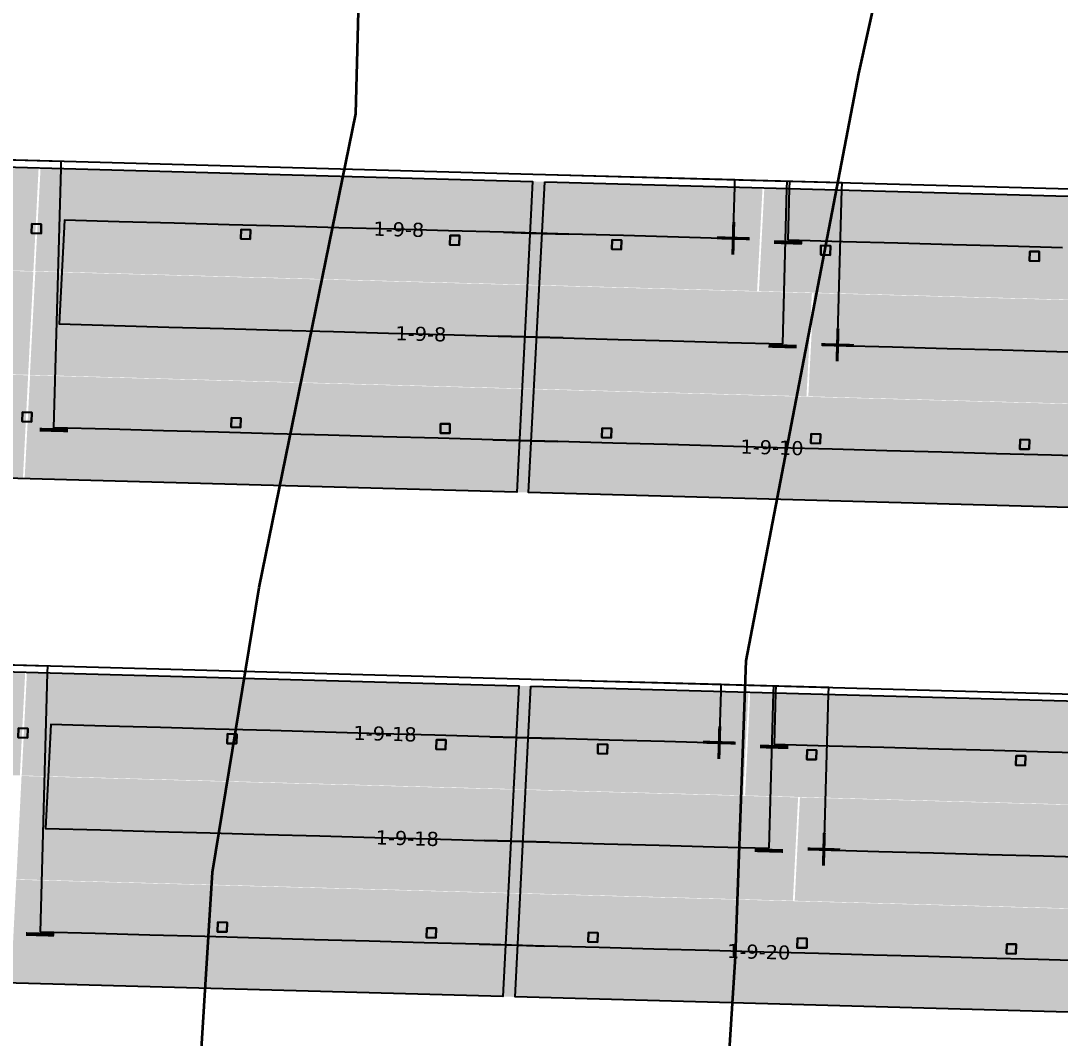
# Model space of a CAD drawing. Header units: metres. Extents: x 1477905 to 1478744, y 4202276 to 4202610.
# Drawn here: x 1478282.48 to 1478304.6, y 4202379.04 to 4202400.69 of the extents above; entities that cross this region are included whole.
import ezdxf

# ---------------------------------------------------------------- set-up
doc = ezdxf.new("R2010")
doc.units = ezdxf.units.M
doc.layers.add('Nouveau Terrain - CN - Courbes', color=22, linetype='Continuous', lineweight=0)
for name, color, linetype in [('PVcase DC Extensions', 170, 'Continuous'), ('PVcase Device Coloring', 7, 'Continuous'), ('PVcase Polarity Symbols', 7, 'Continuous'), ('PVcase Poles', 7, 'Continuous'), ('PVcase PV Modules (full frames)', 142, 'Continuous'), ('PVcase PV Modules (optimised)', 142, 'Continuous'), ('PVcase String Cables', 150, 'Continuous'), ('PVcase Stringing Numbers', 7, 'Continuous'), ('PVcase Strings', 92, 'Continuous')]:
    doc.layers.add(name, color=color, linetype=linetype)
doc.styles.get("Standard").update_dxf_attribs({"font": 'verdana.ttf'})
doc.styles.add('UBS-Style de texte', font='verdana.ttf')

# ---------------------------------------------------------------- blocks, each defined once
blk = doc.blocks.new('3P18@15DEG F FX ID1 PVBlock')
at = {"layer": 'PVcase PV Modules (optimised)', "color": 0}
blk.add_polyline3d([(0, 0, 1.773945735132677), (21.06698842950539, -0.5810537936249766, 1.773945735132684), (20.88445742833417, -7.198992669318528, 7.019385073192552e-15), (-0.1825310011712116, -6.617938875693552, 0)], close=True, dxfattribs=at)

msp = doc.modelspace()

# ---------------------------------------------------------------- hatches: boundary and pattern name
at = {"layer": 'PVcase Device Coloring', "true_color": 0x1eec00, "transparency": 33554582}
for points in [[(1478266.29784465, 4202398.020002441), (1478266.186716867, 4202395.821851669), (1478282.746284756, 4202395.365118149), (1478282.85741254, 4202397.563268921)], [(1478282.899015418, 4202397.562121463), (1478282.783180513, 4202395.364100519), (1478298.150688594, 4202394.940245494), (1478298.2665235, 4202397.138266439)], [(1478298.305337499, 4202397.137195901), (1478298.189502594, 4202394.939174957), (1478314.494367873, 4202394.489466453), (1478314.610202779, 4202396.687487397)], [(1478267.366017326, 4202395.77966216), (1478267.254889543, 4202393.581511388), (1478282.634669142, 4202393.157317899), (1478282.745796926, 4202395.355468672)], [(1478282.787399804, 4202395.354321213), (1478282.671564898, 4202393.156300269), (1478299.201750858, 4202392.70037714), (1478299.317585763, 4202394.898398085)], [(1478299.356399762, 4202394.897327547), (1478299.240564857, 4202392.699306603), (1478314.378024474, 4202392.281796602), (1478314.493859379, 4202394.479817546)], [(1478250.887454143, 4202394.023282722), (1478250.776326359, 4202391.825131949), (1478282.523053528, 4202390.949517651), (1478282.634181311, 4202393.147668423)], [(1478282.675784189, 4202393.146520965), (1478282.559949284, 4202390.94850002), (1478314.261681075, 4202390.074126751), (1478314.37751598, 4202392.272147696)], [(1478266.022272457, 4202387.28740888), (1478265.908593623, 4202385.089328469), (1478282.45790673, 4202384.632877791), (1478282.571585564, 4202386.830958202)], [(1478282.608608158, 4202386.829937072), (1478282.498017693, 4202384.631771481), (1478297.855623002, 4202384.208189588), (1478297.966213467, 4202386.40635518)], [(1478298.005058519, 4202386.405283784), (1478297.894468055, 4202384.207118193), (1478314.212378198, 4202383.757049897), (1478314.322968662, 4202385.955215489)], [(1478282.494430294, 4202384.622207494), (1478282.38383983, 4202382.424041902), (1478298.912886723, 4202381.96815019), (1478299.023477187, 4202384.166315782)], [(1478299.06232224, 4202384.165244387), (1478298.951731776, 4202381.967078796), (1478314.101302262, 4202381.549234763), (1478314.211892726, 4202383.747400355)], [(1478282.38025243, 4202382.414477915), (1478282.269661966, 4202380.216312323), (1478313.990226326, 4202379.341419629), (1478314.10081679, 4202381.539585221)]]:
    msp.add_hatch(color=3, dxfattribs=at).paths.add_polyline_path(points, flags=0)

# ---------------------------------------------------------------- linework, layer by layer
at = {"layer": 'Nouveau Terrain - CN - Courbes', "linetype": 'Continuous', "lineweight": 35}
for points in [[(1478291.32082604, 4202348.41066502, 75), (1478286.188324368, 4202364.83777075, 75), (1478285.6776195, 4202368.429575671, 75), (1478286.556690437, 4202382.576429049, 75), (1478287.553515996, 4202388.63080219, 75), (1478289.610129809, 4202398.711284188, 75), (1478289.697271906, 4202401.985212699, 75), (1478289.155185664, 4202406.411041, 75), (1478290.462954028, 4202413.710411758, 75), (1478292.206083963, 4202419.147088416, 75), (1478293.398080866, 4202421.731978936, 75), (1478294.921726059, 4202423.793586428, 75), (1478325.882597804, 4202449.464924598, 75), (1478341.124715617, 4202450.168690012, 75)], [(1478300.874752933, 4202351.546461926, 74), (1478297.327943064, 4202363.268087027, 74), (1478296.733521258, 4202365.800075303, 74), (1478297.689312728, 4202380.781208682, 74), (1478297.917849301, 4202387.075388396, 74), (1478300.316250229, 4202399.572783018, 74), (1478301.68710696, 4202405.762959943, 74), (1478301.893615117, 4202410.707805857, 74), (1478304.064507503, 4202413.410943049, 74), (1478323.422957966, 4202432.671339558, 74), (1478326.455680617, 4202435.088601463, 74), (1478329.310944752, 4202436.735026595, 74), (1478331.98875037, 4202437.610614957, 74), (1478339.750308206, 4202438.176102755, 74)]]:
    msp.add_polyline3d(points, dxfattribs=at)
at = {"layer": 'PVcase DC Extensions'}
for points in [[(1478292.751380065, 4202396.18977306, 77.04615306652659), (1478293.316083199, 4202396.174197844, 76.99760636161783), (1478293.577797395, 4202396.16697944, 76.9729073483365), (1478294.142093227, 4202396.151415458, 76.91983215088264)], [(1478294.025749828, 4202393.943745607, 76.33025429839888), (1478293.461453996, 4202393.959309589, 76.3833294959999), (1478293.204467585, 4202393.966397595, 76.40760295817003), (1478292.639764451, 4202393.981972811, 76.45614966307879)], [(1478292.528148836, 4202391.774172562, 75.86614625988359), (1478293.092851971, 4202391.758597345, 75.81759955472226), (1478293.345110596, 4202391.751639738, 75.79375164364141), (1478293.909406428, 4202391.736075756, 75.74067644620972)], [(1478292.460468367, 4202385.457602584, 76.95947162240046), (1478293.024955303, 4202385.442033329, 76.90847067558549), (1478293.27640466, 4202385.435098043, 76.88605261774835), (1478293.841151962, 4202385.419521609, 76.83802284183696)], [(1478293.730076026, 4202383.211706475, 76.24797329211266), (1478293.165328724, 4202383.227282911, 76.29600306852913), (1478292.91077744, 4202383.234303752, 76.31869315670663), (1478292.346290503, 4202383.249873005, 76.36969410326478)], [(1478292.232112639, 4202381.042143426, 75.77991658389935), (1478292.796599576, 4202381.026574171, 75.7289156368342), (1478293.054252787, 4202381.019467775, 75.70595351831955), (1478293.619000089, 4202381.003891341, 75.65792374240816)]]:
    msp.add_polyline3d(points, dxfattribs=at)
at = {"layer": 'PVcase Poles'}
for points in [[(1478282.70915937, 4202396.170827042, 74.4793455681497), (1478282.714673522, 4202396.370751014, 74.4793455681497), (1478282.714673522, 4202396.370751014, 77.88300003658605), (1478282.70915937, 4202396.170827042, 77.8292126821527), (1478282.70915937, 4202396.170827042, 74.4793455681497), (1478282.909083341, 4202396.16531289, 74.4793455681497), (1478282.909083341, 4202396.16531289, 77.8120255099257), (1478282.70915937, 4202396.170827042, 77.8292126821527), (1478282.909083341, 4202396.16531289, 77.8120255099257), (1478282.914597493, 4202396.365236862, 77.86581286435907), (1478282.914597493, 4202396.365236862, 74.4793455681497), (1478282.909083341, 4202396.16531289, 74.4793455681497), (1478282.914597493, 4202396.365236862, 74.4793455681497), (1478282.714673522, 4202396.370751014, 74.4793455681497), (1478282.914597493, 4202396.365236862, 74.4793455681497), (1478282.914597493, 4202396.365236862, 77.86581286435907), (1478282.714673522, 4202396.370751014, 77.88300003658605)], [(1478287.160055856, 4202396.048065771, 74.13877449156945), (1478287.165570009, 4202396.247989743, 74.13877449156945), (1478287.165570009, 4202396.247989743, 77.50036295687923), (1478287.160055856, 4202396.048065771, 77.44657560244588), (1478287.160055856, 4202396.048065771, 74.13877449156945), (1478287.359979827, 4202396.042551619, 74.13877449156945), (1478287.359979827, 4202396.042551619, 77.42938843021888), (1478287.160055856, 4202396.048065771, 77.44657560244588), (1478287.359979827, 4202396.042551619, 77.42938843021888), (1478287.36549398, 4202396.242475591, 77.48317578465223), (1478287.36549398, 4202396.242475591, 74.13877449156945), (1478287.359979827, 4202396.042551619, 74.13877449156945), (1478287.36549398, 4202396.242475591, 74.13877449156945), (1478287.165570009, 4202396.247989743, 74.13877449156945), (1478287.36549398, 4202396.242475591, 74.13877449156945), (1478287.36549398, 4202396.242475591, 77.48317578465223), (1478287.165570009, 4202396.247989743, 77.50036295687923)], [(1478291.610952343, 4202395.925304499, 73.74952777490213), (1478291.616466496, 4202396.125228471, 73.74952777490213), (1478291.616466496, 4202396.125228471, 77.11772587690155), (1478291.610952343, 4202395.925304499, 77.06393852246819), (1478291.610952343, 4202395.925304499, 73.74952777490213), (1478291.810876314, 4202395.919790347, 73.74952777490213), (1478291.810876314, 4202395.919790347, 77.04675135024121), (1478291.610952343, 4202395.925304499, 77.06393852246819), (1478291.810876314, 4202395.919790347, 77.04675135024121), (1478291.816390466, 4202396.119714319, 77.10053870467456), (1478291.816390466, 4202396.119714319, 73.74952777490213), (1478291.810876314, 4202395.919790347, 73.74952777490213), (1478291.816390466, 4202396.119714319, 73.74952777490213), (1478291.616466496, 4202396.125228471, 73.74952777490213), (1478291.816390466, 4202396.119714319, 73.74952777490213), (1478291.816390466, 4202396.119714319, 77.10053870467456), (1478291.616466496, 4202396.125228471, 77.11772587690155)], [(1478295.057139441, 4202395.830254365, 73.4221332527882), (1478295.062653594, 4202396.030178336, 73.4221332527882), (1478295.062653594, 4202396.030178336, 76.807214255009), (1478295.057139441, 4202395.830254365, 76.7533880774488), (1478295.057139441, 4202395.830254365, 73.4221332527882), (1478295.257063412, 4202395.824740212, 73.4221332527882), (1478295.257063412, 4202395.824740212, 76.73458410329329), (1478295.057139441, 4202395.830254365, 76.7533880774488), (1478295.257063412, 4202395.824740212, 76.73458410329329), (1478295.262577564, 4202396.024664184, 76.7884102808535), (1478295.262577564, 4202396.024664184, 73.4221332527882), (1478295.257063412, 4202395.824740212, 73.4221332527882), (1478295.262577564, 4202396.024664184, 73.4221332527882), (1478295.062653594, 4202396.030178336, 73.4221332527882), (1478295.262577564, 4202396.024664184, 73.4221332527882), (1478295.262577564, 4202396.024664184, 76.7884102808535), (1478295.062653594, 4202396.030178336, 76.807214255009)], [(1478299.504825637, 4202395.707581637, 72.99857098619276), (1478299.510339789, 4202395.907505609, 72.99857098619276), (1478299.510339789, 4202395.907505609, 76.388884347825), (1478299.504825637, 4202395.707581637, 76.33505817026479), (1478299.504825637, 4202395.707581637, 72.99857098619276), (1478299.704749607, 4202395.702067485, 72.99857098619276), (1478299.704749607, 4202395.702067485, 76.31625419610928), (1478299.504825637, 4202395.707581637, 76.33505817026479), (1478299.704749607, 4202395.702067485, 76.31625419610928), (1478299.71026376, 4202395.901991457, 76.37008037366948), (1478299.71026376, 4202395.901991457, 72.99857098619276), (1478299.704749607, 4202395.702067485, 72.99857098619276), (1478299.71026376, 4202395.901991457, 72.99857098619276), (1478299.510339789, 4202395.907505609, 72.99857098619276), (1478299.71026376, 4202395.901991457, 72.99857098619276), (1478299.71026376, 4202395.901991457, 76.37008037366948), (1478299.510339789, 4202395.907505609, 76.388884347825)], [(1478303.952511832, 4202395.584908909, 72.572319857189), (1478303.958025984, 4202395.784832881, 72.572319857189), (1478303.958025984, 4202395.784832881, 75.97055444038803), (1478303.952511832, 4202395.584908909, 75.91672826282782), (1478303.952511832, 4202395.584908909, 72.572319857189), (1478304.152435802, 4202395.579394757, 72.572319857189), (1478304.152435802, 4202395.579394757, 75.89792428867231), (1478303.952511832, 4202395.584908909, 75.91672826282782), (1478304.152435802, 4202395.579394757, 75.89792428867231), (1478304.157949955, 4202395.779318728, 75.95175046623251), (1478304.157949955, 4202395.779318728, 72.572319857189), (1478304.152435802, 4202395.579394757, 72.572319857189), (1478304.157949955, 4202395.779318728, 72.572319857189), (1478303.958025984, 4202395.784832881, 72.572319857189), (1478304.157949955, 4202395.779318728, 72.572319857189), (1478304.157949955, 4202395.779318728, 75.95175046623251), (1478303.958025984, 4202395.784832881, 75.97055444038803)], [(1478282.506588115, 4202392.163888866, 74.4797295070214), (1478282.512102268, 4202392.363812838, 74.4797295070214), (1478282.512102268, 4202392.363812838, 76.81220245813404), (1478282.506588115, 4202392.163888866, 76.75841510370068), (1478282.506588115, 4202392.163888866, 74.4797295070214), (1478282.706512086, 4202392.158374714, 74.4797295070214), (1478282.706512086, 4202392.158374714, 76.74122793147369), (1478282.506588115, 4202392.163888866, 76.75841510370068), (1478282.706512086, 4202392.158374714, 76.74122793147369), (1478282.712026238, 4202392.358298685, 76.79501528590704), (1478282.712026238, 4202392.358298685, 74.4797295070214), (1478282.706512086, 4202392.158374714, 74.4797295070214), (1478282.712026238, 4202392.358298685, 74.4797295070214), (1478282.512102268, 4202392.363812838, 74.4797295070214), (1478282.712026238, 4202392.358298685, 74.4797295070214), (1478282.712026238, 4202392.358298685, 76.79501528590704), (1478282.512102268, 4202392.363812838, 76.81220245813404)], [(1478286.957484602, 4202392.041127595, 74.10201712375677), (1478286.962998754, 4202392.241051567, 74.10201712375677), (1478286.962998754, 4202392.241051567, 76.42956537842721), (1478286.957484602, 4202392.041127595, 76.37577802399386), (1478286.957484602, 4202392.041127595, 74.10201712375677), (1478287.157408573, 4202392.035613443, 74.10201712375677), (1478287.157408573, 4202392.035613443, 76.35859085176686), (1478286.957484602, 4202392.041127595, 76.37577802399386), (1478287.157408573, 4202392.035613443, 76.35859085176686), (1478287.162922725, 4202392.235537414, 76.41237820620022), (1478287.162922725, 4202392.235537414, 74.10201712375677), (1478287.157408573, 4202392.035613443, 74.10201712375677), (1478287.162922725, 4202392.235537414, 74.10201712375677), (1478286.962998754, 4202392.241051567, 74.10201712375677), (1478287.162922725, 4202392.235537414, 74.10201712375677), (1478287.162922725, 4202392.235537414, 76.41237820620022), (1478286.962998754, 4202392.241051567, 76.42956537842721)], [(1478291.408381089, 4202391.918366322, 73.69283255111563), (1478291.413895241, 4202392.118290294, 73.69283255111563), (1478291.413895241, 4202392.118290294, 76.04692829819695), (1478291.408381089, 4202391.918366322, 75.99314094376359), (1478291.408381089, 4202391.918366322, 73.69283255111563), (1478291.60830506, 4202391.91285217, 73.69283255111563), (1478291.60830506, 4202391.91285217, 75.97595377153661), (1478291.408381089, 4202391.918366322, 75.99314094376359), (1478291.60830506, 4202391.91285217, 75.97595377153661), (1478291.613819212, 4202392.112776142, 76.02974112596996), (1478291.613819212, 4202392.112776142, 73.69283255111563), (1478291.60830506, 4202391.91285217, 73.69283255111563), (1478291.613819212, 4202392.112776142, 73.69283255111563), (1478291.413895241, 4202392.118290294, 73.69283255111563), (1478291.613819212, 4202392.112776142, 73.69283255111563), (1478291.613819212, 4202392.112776142, 76.02974112596996), (1478291.413895241, 4202392.118290294, 76.04692829819695)], [(1478294.845987727, 4202391.823552848, 73.36764966583101), (1478294.851501879, 4202392.02347682, 73.36764966583101), (1478294.851501879, 4202392.02347682, 75.73718900899961), (1478294.845987727, 4202391.823552848, 75.68336283143941), (1478294.845987727, 4202391.823552848, 73.36764966583101), (1478295.045911698, 4202391.818038695, 73.36764966583101), (1478295.045911698, 4202391.818038695, 75.6645588572839), (1478294.845987727, 4202391.823552848, 75.68336283143941), (1478295.045911698, 4202391.818038695, 75.6645588572839), (1478295.05142585, 4202392.017962667, 75.7183850348441), (1478295.05142585, 4202392.017962667, 73.36764966583101), (1478295.045911698, 4202391.818038695, 73.36764966583101), (1478295.05142585, 4202392.017962667, 73.36764966583101), (1478294.851501879, 4202392.02347682, 73.36764966583101), (1478295.05142585, 4202392.017962667, 73.36764966583101), (1478295.05142585, 4202392.017962667, 75.7183850348441), (1478294.851501879, 4202392.02347682, 75.73718900899961)], [(1478299.293673922, 4202391.700880121, 72.94601485444115), (1478299.299188074, 4202391.900804092, 72.94601485444115), (1478299.299188074, 4202391.900804092, 75.31885910183576), (1478299.293673922, 4202391.700880121, 75.26503292427556), (1478299.293673922, 4202391.700880121, 72.94601485444115), (1478299.493597893, 4202391.695365968, 72.94601485444115), (1478299.493597893, 4202391.695365968, 75.24622895012004), (1478299.293673922, 4202391.700880121, 75.26503292427556), (1478299.493597893, 4202391.695365968, 75.24622895012004), (1478299.499112045, 4202391.89528994, 75.30005512768025), (1478299.499112045, 4202391.89528994, 72.94601485444115), (1478299.493597893, 4202391.695365968, 72.94601485444115), (1478299.499112045, 4202391.89528994, 72.94601485444115), (1478299.299188074, 4202391.900804092, 72.94601485444115), (1478299.499112045, 4202391.89528994, 72.94601485444115), (1478299.499112045, 4202391.89528994, 75.30005512768025), (1478299.299188074, 4202391.900804092, 75.31885910183576)], [(1478303.741360117, 4202391.578207392, 72.52230308812895), (1478303.746874269, 4202391.778131364, 72.52230308812895), (1478303.746874269, 4202391.778131364, 74.90052919439879), (1478303.741360117, 4202391.578207392, 74.84670301683859), (1478303.741360117, 4202391.578207392, 72.52230308812895), (1478303.941284088, 4202391.57269324, 72.52230308812895), (1478303.941284088, 4202391.57269324, 74.82789904268307), (1478303.741360117, 4202391.578207392, 74.84670301683859), (1478303.941284088, 4202391.57269324, 74.82789904268307), (1478303.94679824, 4202391.772617212, 74.88172522024328), (1478303.94679824, 4202391.772617212, 72.52230308812895), (1478303.941284088, 4202391.57269324, 72.52230308812895), (1478303.94679824, 4202391.772617212, 72.52230308812895), (1478303.746874269, 4202391.778131364, 72.52230308812895), (1478303.94679824, 4202391.772617212, 72.52230308812895), (1478303.94679824, 4202391.772617212, 74.88172522024328), (1478303.746874269, 4202391.778131364, 74.90052919439879)], [(1478282.421822226, 4202385.438557976, 74.42794164232667), (1478282.427336378, 4202385.638481948, 74.42794164232667), (1478282.427336378, 4202385.638481948, 77.83994163751979), (1478282.421822226, 4202385.438557976, 77.78613368260294), (1478282.421822226, 4202385.438557976, 74.42794164232667), (1478282.621746197, 4202385.433043824, 74.42794164232667), (1478282.621746197, 4202385.433043824, 77.76807071054876), (1478282.421822226, 4202385.438557976, 77.78613368260294), (1478282.621746197, 4202385.433043824, 77.76807071054876), (1478282.627260349, 4202385.632967795, 77.8218786654656), (1478282.627260349, 4202385.632967795, 74.42794164232667), (1478282.621746197, 4202385.433043824, 74.42794164232667), (1478282.627260349, 4202385.632967795, 74.42794164232667), (1478282.427336378, 4202385.638481948, 74.42794164232667), (1478282.627260349, 4202385.632967795, 74.42794164232667), (1478282.627260349, 4202385.632967795, 77.8218786654656), (1478282.427336378, 4202385.638481948, 77.83994163751979)], [(1478286.871014678, 4202385.315843703, 74.00473388784894), (1478286.876528831, 4202385.515767675, 74.00473388784894), (1478286.876528831, 4202385.515767675, 77.4379606317245), (1478286.871014678, 4202385.315843703, 77.38415267680764), (1478286.871014678, 4202385.315843703, 74.00473388784894), (1478287.070938649, 4202385.310329551, 74.00473388784894), (1478287.070938649, 4202385.310329551, 77.36608970475346), (1478286.871014678, 4202385.315843703, 77.38415267680764), (1478287.070938649, 4202385.310329551, 77.36608970475346), (1478287.076452801, 4202385.510253523, 77.41989765967031), (1478287.076452801, 4202385.510253523, 74.00473388784894), (1478287.070938649, 4202385.310329551, 74.00473388784894), (1478287.076452801, 4202385.510253523, 74.00473388784894), (1478286.876528831, 4202385.515767675, 74.00473388784894), (1478287.076452801, 4202385.510253523, 74.00473388784894), (1478287.076452801, 4202385.510253523, 77.41989765967031), (1478286.876528831, 4202385.515767675, 77.4379606317245)], [(1478291.320207131, 4202385.193129431, 73.59444202648899), (1478291.325721283, 4202385.393053402, 73.59444202648899), (1478291.325721283, 4202385.393053402, 77.03597962594851), (1478291.320207131, 4202385.193129431, 76.98217167103167), (1478291.320207131, 4202385.193129431, 73.59444202648899), (1478291.520131101, 4202385.187615278, 73.59444202648899), (1478291.520131101, 4202385.187615278, 76.96410869897748), (1478291.320207131, 4202385.193129431, 76.98217167103167), (1478291.520131101, 4202385.187615278, 76.96410869897748), (1478291.525645254, 4202385.38753925, 77.01791665389433), (1478291.525645254, 4202385.38753925, 73.59444202648899), (1478291.520131101, 4202385.187615278, 73.59444202648899), (1478291.525645254, 4202385.38753925, 73.59444202648899), (1478291.325721283, 4202385.393053402, 73.59444202648899), (1478291.525645254, 4202385.38753925, 73.59444202648899), (1478291.525645254, 4202385.38753925, 77.01791665389433), (1478291.325721283, 4202385.393053402, 77.03597962594851)], [(1478294.757487396, 4202385.098324957, 73.27757870376419), (1478294.763001548, 4202385.298248929, 73.27757870376419), (1478294.763001548, 4202385.298248929, 76.73363316640192), (1478294.757487396, 4202385.098324957, 76.67985001856255), (1478294.757487396, 4202385.098324957, 73.27757870376419), (1478294.957411367, 4202385.092810805, 73.27757870376419), (1478294.957411367, 4202385.092810805, 76.6628471864216), (1478294.757487396, 4202385.098324957, 76.67985001856255), (1478294.957411367, 4202385.092810805, 76.6628471864216), (1478294.962925519, 4202385.292734777, 76.71663033426098), (1478294.962925519, 4202385.292734777, 73.27757870376419), (1478294.957411367, 4202385.092810805, 73.27757870376419), (1478294.962925519, 4202385.292734777, 73.27757870376419), (1478294.763001548, 4202385.298248929, 73.27757870376419), (1478294.962925519, 4202385.292734777, 73.27757870376419), (1478294.962925519, 4202385.292734777, 76.71663033426098), (1478294.763001548, 4202385.298248929, 76.73363316640192)], [(1478299.208732005, 4202384.975554084, 72.8701851849092), (1478299.214246158, 4202385.175478056, 72.8701851849092), (1478299.214246158, 4202385.175478056, 76.35507043332619), (1478299.208732005, 4202384.975554084, 76.30128728548682), (1478299.208732005, 4202384.975554084, 72.8701851849092), (1478299.408655976, 4202384.970039932, 72.8701851849092), (1478299.408655976, 4202384.970039932, 76.28428445334588), (1478299.208732005, 4202384.975554084, 76.30128728548682), (1478299.408655976, 4202384.970039932, 76.28428445334588), (1478299.414170128, 4202385.169963904, 76.33806760118526), (1478299.414170128, 4202385.169963904, 72.8701851849092), (1478299.408655976, 4202384.970039932, 72.8701851849092), (1478299.414170128, 4202385.169963904, 72.8701851849092), (1478299.214246158, 4202385.175478056, 72.8701851849092), (1478299.414170128, 4202385.169963904, 72.8701851849092), (1478299.414170128, 4202385.169963904, 76.33806760118526), (1478299.214246158, 4202385.175478056, 76.35507043332619)], [(1478303.659976614, 4202384.852783211, 72.47571610532331), (1478303.665490767, 4202385.052707182, 72.47571610532331), (1478303.665490767, 4202385.052707182, 75.976507700016), (1478303.659976614, 4202384.852783211, 75.92272455217662), (1478303.659976614, 4202384.852783211, 72.47571610532331), (1478303.859900585, 4202384.847269058, 72.47571610532331), (1478303.859900585, 4202384.847269058, 75.90572172003569), (1478303.659976614, 4202384.852783211, 75.92272455217662), (1478303.859900585, 4202384.847269058, 75.90572172003569), (1478303.865414737, 4202385.04719303, 75.95950486787505), (1478303.865414737, 4202385.04719303, 72.47571610532331), (1478303.859900585, 4202384.847269058, 72.47571610532331), (1478303.865414737, 4202385.04719303, 72.47571610532331), (1478303.665490767, 4202385.052707182, 72.47571610532331), (1478303.865414737, 4202385.04719303, 72.47571610532331), (1478303.865414737, 4202385.04719303, 75.95950486787505), (1478303.665490767, 4202385.052707182, 75.976507700016)], [(1478286.663793196, 4202381.309033786, 73.97486577092101), (1478286.669307348, 4202381.508957758, 73.97486577092101), (1478286.669307348, 4202381.508957758, 76.3675730100745), (1478286.663793196, 4202381.309033786, 76.31376505515765), (1478286.663793196, 4202381.309033786, 73.97486577092101), (1478286.863717166, 4202381.303519634, 73.97486577092101), (1478286.863717166, 4202381.303519634, 76.29570208310346), (1478286.663793196, 4202381.309033786, 76.31376505515765), (1478286.863717166, 4202381.303519634, 76.29570208310346), (1478286.869231319, 4202381.503443605, 76.34951003802031), (1478286.869231319, 4202381.503443605, 73.97486577092101), (1478286.863717166, 4202381.303519634, 73.97486577092101), (1478286.869231319, 4202381.503443605, 73.97486577092101), (1478286.669307348, 4202381.508957758, 73.97486577092101), (1478286.869231319, 4202381.503443605, 73.97486577092101), (1478286.869231319, 4202381.503443605, 76.34951003802031), (1478286.669307348, 4202381.508957758, 76.3675730100745)], [(1478291.112985648, 4202381.186319513, 73.57836956770504), (1478291.118499801, 4202381.386243485, 73.57836956770504), (1478291.118499801, 4202381.386243485, 75.96559200425992), (1478291.112985648, 4202381.186319513, 75.91178404934307), (1478291.112985648, 4202381.186319513, 73.57836956770504), (1478291.312909619, 4202381.180805361, 73.57836956770504), (1478291.312909619, 4202381.180805361, 75.89372107728889), (1478291.112985648, 4202381.186319513, 75.91178404934307), (1478291.312909619, 4202381.180805361, 75.89372107728889), (1478291.318423772, 4202381.380729333, 75.94752903220574), (1478291.318423772, 4202381.380729333, 73.57836956770504), (1478291.312909619, 4202381.180805361, 73.57836956770504), (1478291.318423772, 4202381.380729333, 73.57836956770504), (1478291.118499801, 4202381.386243485, 73.57836956770504), (1478291.318423772, 4202381.380729333, 73.57836956770504), (1478291.318423772, 4202381.380729333, 75.94752903220574), (1478291.118499801, 4202381.386243485, 75.96559200425992)], [(1478294.555895604, 4202381.091359766, 73.27195872782474), (1478294.561409756, 4202381.291283738, 73.27195872782474), (1478294.561409756, 4202381.291283738, 75.66275183655664), (1478294.555895604, 4202381.091359766, 75.60896868871725), (1478294.555895604, 4202381.091359766, 73.27195872782474), (1478294.755819574, 4202381.085845614, 73.27195872782474), (1478294.755819574, 4202381.085845614, 75.59196585657632), (1478294.555895604, 4202381.091359766, 75.60896868871725), (1478294.755819574, 4202381.085845614, 75.59196585657632), (1478294.761333727, 4202381.285769586, 75.64574900441569), (1478294.761333727, 4202381.285769586, 73.27195872782474), (1478294.755819574, 4202381.085845614, 73.27195872782474), (1478294.761333727, 4202381.285769586, 73.27195872782474), (1478294.561409756, 4202381.291283738, 73.27195872782474), (1478294.761333727, 4202381.285769586, 73.27195872782474), (1478294.761333727, 4202381.285769586, 75.64574900441569), (1478294.561409756, 4202381.291283738, 75.66275183655664)], [(1478299.007140213, 4202380.968588893, 72.87515197877849), (1478299.012654365, 4202381.168512865, 72.87515197877849), (1478299.012654365, 4202381.168512865, 75.28418910349896), (1478299.007140213, 4202380.968588893, 75.23040595565959), (1478299.007140213, 4202380.968588893, 72.87515197877849), (1478299.207064183, 4202380.963074741, 72.87515197877849), (1478299.207064183, 4202380.963074741, 75.21340312351865), (1478299.007140213, 4202380.968588893, 75.23040595565959), (1478299.207064183, 4202380.963074741, 75.21340312351865), (1478299.212578336, 4202381.162998713, 75.26718627135803), (1478299.212578336, 4202381.162998713, 72.87515197877849), (1478299.207064183, 4202380.963074741, 72.87515197877849), (1478299.212578336, 4202381.162998713, 72.87515197877849), (1478299.012654365, 4202381.168512865, 72.87515197877849), (1478299.212578336, 4202381.162998713, 72.87515197877849), (1478299.212578336, 4202381.162998713, 75.26718627135803), (1478299.012654365, 4202381.168512865, 75.28418910349896)], [(1478303.458384822, 4202380.845818019, 72.480084573991), (1478303.463898974, 4202381.045741991, 72.480084573991), (1478303.463898974, 4202381.045741991, 74.90562637018877), (1478303.458384822, 4202380.845818019, 74.85184322234939), (1478303.458384822, 4202380.845818019, 72.480084573991), (1478303.658308792, 4202380.840303867, 72.480084573991), (1478303.658308792, 4202380.840303867, 74.83484039020846), (1478303.458384822, 4202380.845818019, 74.85184322234939), (1478303.658308792, 4202380.840303867, 74.83484039020846), (1478303.663822945, 4202381.040227839, 74.88862353804782), (1478303.663822945, 4202381.040227839, 72.480084573991), (1478303.658308792, 4202380.840303867, 72.480084573991), (1478303.663822945, 4202381.040227839, 72.480084573991), (1478303.463898974, 4202381.045741991, 72.480084573991), (1478303.663822945, 4202381.040227839, 72.480084573991), (1478303.663822945, 4202381.040227839, 74.88862353804782), (1478303.463898974, 4202381.045741991, 74.90562637018877)]]:
    msp.add_polyline3d(points, dxfattribs=at)
at = {"layer": 'PVcase String Cables'}
for points in [[(1478198.077150993, 4202400.051671227, 82.4344724323605), (1478197.653434403, 4202400.063357859, 82.44631280451883), (1478197.653434403, 4202400.063357859, 79.01792966837591), (1478196.495855654, 4202400.095285323, 79.04914734334491), (1478196.422186213, 4202397.412268665, 78.99032250333144), (1478196.348516772, 4202394.729252008, 78.93487078461047), (1478196.274847331, 4202392.046235351, 78.88043313743755), (1478196.20117789, 4202389.363218693, 78.82818055882113), (1478197.360476769, 4202389.331243786, 78.7938298726149), (1478197.360476769, 4202389.331243786, 82.22284856534971), (1478207.869870864, 4202389.041381603, 81.91149719835896), (1478208.119682572, 4202389.034491485, 81.90408756730415), (1478229.178830289, 4202388.453653954, 81.32915258564874), (1478229.42997236, 4202388.446727143, 81.32242218914512), (1478250.488723002, 4202387.865900563, 80.73311165360107), (1478250.82466167, 4202387.856634957, 80.71148279895168), (1478271.831672875, 4202387.277235416, 79.12233163175424), (1478272.107953046, 4202387.269615264, 79.09774068991116), (1478293.089544215, 4202386.690916839, 77.2020705859314), (1478293.339238852, 4202386.68402995, 77.17978794884039), (1478297.380639609, 4202386.572563082, 76.83608099701873), (1478297.376503995, 4202386.422620102, 76.83579155439061), (1478297.346170932, 4202385.322848818, 76.53993327863292)], [(1478198.077150993, 4202400.051671227, 82.4344724323605), (1478197.653434403, 4202400.063357859, 82.44631280451883), (1478197.653434403, 4202400.063357859, 79.01792966837591), (1478196.495855654, 4202400.095285323, 79.04914734334491), (1478196.422186213, 4202397.412268665, 78.99032250332476), (1478196.348516772, 4202394.729252008, 78.93487078461047), (1478196.274847331, 4202392.046235351, 78.88043313743037), (1478196.20117789, 4202389.363218693, 78.82818055880762), (1478197.360476769, 4202389.331243786, 78.7938298726149), (1478197.360476769, 4202389.331243786, 82.22284856534971), (1478207.869870864, 4202389.041381603, 81.91149719835896), (1478208.119682572, 4202389.034491485, 81.90408756730415), (1478229.178830289, 4202388.453653954, 81.32915258564874), (1478229.42997236, 4202388.446727143, 81.32242218914512), (1478250.488723002, 4202387.865900563, 80.73311165360107), (1478250.82466167, 4202387.856634956, 80.71148279894832), (1478271.831672875, 4202387.277235415, 79.12233163175087), (1478272.107953046, 4202387.269615264, 79.09774068991116), (1478293.089544215, 4202386.690916839, 77.2020705859314), (1478293.339238852, 4202386.68402995, 77.17978794884039), (1478298.498835768, 4202386.541721839, 76.74098233783238), (1478298.494700154, 4202386.391778858, 76.74069289520425), (1478298.403434653, 4202383.08280942, 75.85052054104145)], [(1478198.077150993, 4202400.051671227, 82.4344724323605), (1478197.653434403, 4202400.063357859, 82.44631280451883), (1478197.653434403, 4202400.063357859, 79.01792966837591), (1478196.495855654, 4202400.095285323, 79.04914734334491), (1478196.422186213, 4202397.412268665, 78.99032250333144), (1478196.348516772, 4202394.729252007, 78.93487078459047), (1478196.274847331, 4202392.04623535, 78.8804331374196), (1478196.20117789, 4202389.363218692, 78.82818055880033), (1478197.360476769, 4202389.331243785, 78.7938298725941), (1478197.360476769, 4202389.331243785, 82.22284856534873), (1478207.869870864, 4202389.041381602, 81.91149719835798), (1478208.119682572, 4202389.034491484, 81.90408756730325), (1478229.178830289, 4202388.453653953, 81.32915258564786), (1478229.42997236, 4202388.446727142, 81.3224221891442), (1478250.488723002, 4202387.865900563, 80.73311165360107), (1478250.82466167, 4202387.856634956, 80.71148279894832), (1478271.831672875, 4202387.277235415, 79.12233163175087), (1478272.107953046, 4202387.269615264, 79.09774068991116), (1478293.089544215, 4202386.690916839, 77.2020705859314), (1478293.339238852, 4202386.68402995, 77.17978794884039), (1478299.667175425, 4202386.509497575, 76.64161915011414), (1478299.66303981, 4202386.359554594, 76.64132970748203), (1478299.57177431, 4202383.050585157, 75.75115735355197)], [(1478198.077150993, 4202400.051671227, 82.4344724323605), (1478197.653434403, 4202400.063357859, 82.44631280451883), (1478197.653434403, 4202400.063357859, 79.01792966837591), (1478196.495855654, 4202400.095285323, 79.04914734334491), (1478196.422186213, 4202397.412268665, 78.99032250333144), (1478196.348516772, 4202394.729252007, 78.93487078459047), (1478196.274847331, 4202392.04623535, 78.8804331374196), (1478196.20117789, 4202389.363218692, 78.82818055880033), (1478197.360476769, 4202389.331243785, 78.7938298725941), (1478197.360476769, 4202389.331243785, 82.22284856534873), (1478207.869870864, 4202389.041381602, 81.91149719835798), (1478208.119682572, 4202389.034491484, 81.90408756730325), (1478229.178830289, 4202388.453653953, 81.32915258564786), (1478229.42997236, 4202388.446727142, 81.3224221891442), (1478250.488723002, 4202387.865900563, 80.73311165360107), (1478250.82466167, 4202387.856634956, 80.71148279894832), (1478271.831672875, 4202387.277235415, 79.12233163175087), (1478272.107953046, 4202387.269615264, 79.09774068991116), (1478293.089544215, 4202386.690916839, 77.2020705859314), (1478293.339238852, 4202386.68402995, 77.17978794884039), (1478298.548979266, 4202386.540338819, 76.7367178093005), (1478298.544843652, 4202386.390395838, 76.73642836666839), (1478298.514510589, 4202385.290624554, 76.44057009089092)], [(1478198.077150993, 4202400.051671227, 82.4344724323605), (1478197.653434403, 4202400.063357859, 82.44631280451883), (1478197.653434403, 4202400.063357859, 79.01792966837591), (1478196.495855654, 4202400.095285323, 79.04914734334491), (1478196.422186213, 4202397.412268665, 78.99032250332476), (1478196.348516772, 4202394.729252008, 78.93487078461047), (1478196.274847331, 4202392.046235351, 78.88043313743037), (1478196.20117789, 4202389.363218693, 78.82818055880762), (1478197.360476769, 4202389.331243786, 78.7938298726149), (1478197.360476769, 4202389.331243786, 82.22284856534971), (1478207.869870864, 4202389.041381603, 81.91149719835896), (1478208.119682572, 4202389.034491485, 81.90408756730415), (1478229.178830289, 4202388.453653955, 81.32915258564964), (1478229.42997236, 4202388.446727144, 81.32242218914604), (1478250.488723002, 4202387.865900565, 80.7331116536029), (1478250.82466167, 4202387.856634958, 80.71148279895505), (1478271.831672875, 4202387.277235417, 79.12233163174), (1478272.107953046, 4202387.269615266, 79.09774068991985), (1478293.089544215, 4202386.690916842, 77.20207058592341), (1478293.339238852, 4202386.684029953, 77.17978794883254), (1478313.637107809, 4202386.124189438, 75.45352542582212), (1478313.632972194, 4202385.974246451, 75.45323598318194), (1478313.480774256, 4202380.456078859, 73.96874955088634)], [(1478198.077150993, 4202400.051671227, 82.4344724323605), (1478197.653434403, 4202400.063357859, 82.44631280451883), (1478197.653434403, 4202400.063357859, 79.01792966837591), (1478196.495855654, 4202400.095285323, 79.04914734334491), (1478196.422186213, 4202397.412268665, 78.99032250333144), (1478196.348516772, 4202394.729252008, 78.93487078461047), (1478196.274847331, 4202392.046235351, 78.88043313743755), (1478196.20117789, 4202389.363218693, 78.82818055882113), (1478197.360476769, 4202389.331243786, 78.7938298726149), (1478197.360476769, 4202389.331243786, 82.22284856534971), (1478207.869870864, 4202389.041381604, 81.91149719835992), (1478208.119682572, 4202389.034491486, 81.90408756730503), (1478229.178830289, 4202388.453653957, 81.32915258564505), (1478229.42997236, 4202388.446727145, 81.32242218914135), (1478250.488723002, 4202387.865900568, 80.73311165359912), (1478250.82466167, 4202387.856634961, 80.71148279894754), (1478271.831672875, 4202387.277235421, 79.12233163173923), (1478272.107953046, 4202387.26961527, 79.09774068992057), (1478283.046038053, 4202386.967929259, 78.10949339372091), (1478283.041902439, 4202386.817986276, 78.1091668824912), (1478282.8897045, 4202381.299818684, 76.6239957419447)], [(1478297.644310215, 4202396.054819949, 76.59042894123304), (1478297.674643277, 4202397.154591233, 76.88652392153281), (1478297.678778893, 4202397.304534256, 76.88687765166283), (1478293.643611324, 4202397.415829205, 77.26640786150179), (1478293.379222683, 4202397.423121372, 77.29131872002701), (1478272.389595594, 4202398.002041435, 79.09576634995207), (1478272.109037418, 4202398.009779578, 79.11575875649477), (1478251.091847406, 4202398.58945986, 80.56397136792472), (1478250.801496759, 4202398.597468093, 80.58329593028411), (1478229.757212344, 4202399.177895672, 81.5614688579154), (1478229.472419595, 4202399.18575061, 81.57351971058873), (1478208.413211702, 4202399.766589797, 82.14624457597033), (1478208.163336505, 4202399.773481667, 82.15262321301088), (1478198.077150993, 4202400.051671227, 82.4344724323605)], [(1478298.695372479, 4202393.814951595, 75.89105001904038), (1478298.786637979, 4202397.123921034, 76.78193456424776), (1478298.790773595, 4202397.273864058, 76.7822882943824), (1478293.643611324, 4202397.415829205, 77.2664078614799), (1478293.379222683, 4202397.423121373, 77.29131872003104), (1478272.389595594, 4202398.002041435, 79.09576634995207), (1478272.109037418, 4202398.009779579, 79.11575875649773), (1478251.091847406, 4202398.589459861, 80.56397136792768), (1478250.801496759, 4202398.597468093, 80.58329593028411), (1478229.757212344, 4202399.177895672, 81.5614688579154), (1478229.472419595, 4202399.18575061, 81.57351971058873), (1478208.413211702, 4202399.766589797, 82.14624457597033), (1478208.163336505, 4202399.773481667, 82.15262321301088), (1478198.077150993, 4202400.051671227, 82.4344724323605)], [(1478299.862778142, 4202393.782753092, 75.78124894916456), (1478299.954043642, 4202397.091722531, 76.67213349437196), (1478299.958179258, 4202397.241665555, 76.67248722450705), (1478293.643611324, 4202397.415829205, 77.26640786150179), (1478293.379222683, 4202397.423121373, 77.29131872003104), (1478272.389595594, 4202398.002041435, 79.09576634995207), (1478272.109037418, 4202398.009779579, 79.11575875649773), (1478251.091847406, 4202398.58945986, 80.56397136792472), (1478250.801496759, 4202398.597468093, 80.58329593028411), (1478229.757212344, 4202399.177895672, 81.5614688579154), (1478229.472419595, 4202399.18575061, 81.57351971058873), (1478208.413211702, 4202399.766589797, 82.14624457597033), (1478208.163336505, 4202399.773481667, 82.15262321301088), (1478198.077150993, 4202400.051671227, 82.4344724323605)], [(1478298.811715878, 4202396.022621446, 76.48062787139887), (1478298.842048941, 4202397.122392731, 76.77672285161324), (1478298.846184556, 4202397.272335755, 76.77707658174835), (1478293.643611324, 4202397.415829205, 77.2664078614799), (1478293.379222683, 4202397.423121373, 77.29131872003104), (1478272.389595594, 4202398.002041435, 79.09576634995207), (1478272.109037418, 4202398.009779579, 79.11575875649773), (1478251.091847406, 4202398.589459861, 80.56397136792768), (1478250.801496759, 4202398.597468093, 80.58329593028411), (1478229.757212344, 4202399.177895672, 81.5614688579154), (1478229.472419595, 4202399.18575061, 81.57351971058873), (1478208.413211702, 4202399.766589797, 82.14624457597033), (1478208.163336505, 4202399.773481667, 82.15262321301088), (1478198.077150993, 4202400.051671227, 82.4344724323605)], [(1478313.755302696, 4202391.188701206, 73.87405825835475), (1478313.907500634, 4202396.706868799, 75.35973236853327), (1478313.91163625, 4202396.85681183, 75.36008609867878), (1478293.643611324, 4202397.415829205, 77.2664078614799), (1478293.379222683, 4202397.423121373, 77.29131872003104), (1478272.389595594, 4202398.002041435, 79.09576634995207), (1478272.109037418, 4202398.009779579, 79.11575875649773), (1478251.091847406, 4202398.589459861, 80.56397136792768), (1478250.801496759, 4202398.597468093, 80.58329593028411), (1478229.757212344, 4202399.177895672, 81.5614688579154), (1478229.472419595, 4202399.18575061, 81.57351971058873), (1478208.413211702, 4202399.766589797, 82.14624457597033), (1478208.163336505, 4202399.773481667, 82.15262321301088), (1478198.077150993, 4202400.051671227, 82.4344724323605)], [(1478283.182162569, 4202392.03194651, 76.66960706953604), (1478283.334360507, 4202397.550114103, 78.15420960950055), (1478283.338496122, 4202397.700057118, 78.1545053392107), (1478272.389595594, 4202398.002041434, 79.09576634994804), (1478272.109037418, 4202398.009779578, 79.1157587565108), (1478251.091847406, 4202398.58945986, 80.56397136792472), (1478250.801496759, 4202398.597468092, 80.58329593028238), (1478229.757212344, 4202399.177895672, 81.5614688579154), (1478229.472419595, 4202399.18575061, 81.57351971058873), (1478208.413211702, 4202399.766589797, 82.14624457597033), (1478208.163336505, 4202399.773481666, 82.15262321300999), (1478198.077150993, 4202400.051671227, 82.4344724323605)]]:
    msp.add_polyline3d(points, dxfattribs=at)
at = {"layer": 'PVcase Strings'}
for points in [[(1478297.644310215, 4202396.054819949), (1478296.476904552, 4202396.087018452), (1478295.30949889, 4202396.119216955), (1478294.142093227, 4202396.151415458), (1478292.751380065, 4202396.18977306), (1478291.583131782, 4202396.221994804), (1478290.414883498, 4202396.254216547), (1478289.246635214, 4202396.286438291), (1478288.078386931, 4202396.318660034), (1478286.910138648, 4202396.350881778), (1478285.741890364, 4202396.383103522), (1478284.573642081, 4202396.415325264), (1478283.405393797, 4202396.447547008), (1478283.293778183, 4202394.239746759), (1478284.462026466, 4202394.207525015), (1478285.63027475, 4202394.175303272), (1478286.798523033, 4202394.143081528), (1478287.966771317, 4202394.110859784), (1478289.1350196, 4202394.078638041), (1478290.303267884, 4202394.046416298), (1478291.471516167, 4202394.014194555), (1478292.639764451, 4202393.981972811), (1478294.025749828, 4202393.943745607), (1478295.193155491, 4202393.911547104), (1478296.360561153, 4202393.8793486), (1478297.527966816, 4202393.847150098), (1478298.695372479, 4202393.814951595)], [(1478304.648744192, 4202395.861628932), (1478303.481338529, 4202395.893827435), (1478302.313932866, 4202395.926025937), (1478301.146527203, 4202395.95822444), (1478299.979121541, 4202395.990422944), (1478298.811715878, 4202396.022621446)], [(1478299.862778142, 4202393.782753092), (1478301.030183804, 4202393.750554589), (1478302.197589467, 4202393.718356086), (1478303.36499513, 4202393.686157583), (1478304.532400793, 4202393.653959081), (1478305.699806455, 4202393.621760577)], [(1478305.583463056, 4202391.414090727), (1478304.416057393, 4202391.44628923), (1478303.248651731, 4202391.478487733), (1478302.081246068, 4202391.510686236), (1478300.913840405, 4202391.542884738), (1478299.746434742, 4202391.575083242), (1478298.57902908, 4202391.607281744), (1478297.411623417, 4202391.639480247), (1478296.244217754, 4202391.67167875), (1478295.076812091, 4202391.703877253), (1478293.909406428, 4202391.736075756), (1478292.528148836, 4202391.774172562), (1478291.359900553, 4202391.806394306), (1478290.19165227, 4202391.838616049), (1478289.023403986, 4202391.870837793), (1478287.855155702, 4202391.903059536), (1478286.686907419, 4202391.935281279), (1478285.518659136, 4202391.967503023), (1478284.350410852, 4202391.999724766), (1478283.182162569, 4202392.03194651)], [(1478297.346170932, 4202385.322848818), (1478296.177831276, 4202385.355073082), (1478295.009491619, 4202385.387297345), (1478293.841151962, 4202385.419521609), (1478292.460468367, 4202385.457602584), (1478291.292667349, 4202385.48981199), (1478290.124866332, 4202385.522021398), (1478288.957065314, 4202385.554230805), (1478287.789264297, 4202385.586440213), (1478286.62146328, 4202385.618649621), (1478285.453662262, 4202385.650859027), (1478284.285861245, 4202385.683068435), (1478283.118060227, 4202385.715277842), (1478283.003882364, 4202383.507548263), (1478284.171683381, 4202383.475338856), (1478285.339484399, 4202383.443129448), (1478286.507285416, 4202383.410920042), (1478287.675086433, 4202383.378710634), (1478288.842887451, 4202383.346501227), (1478290.010688468, 4202383.314291819), (1478291.178489486, 4202383.282082411), (1478292.346290503, 4202383.249873005), (1478293.730076026, 4202383.211706475), (1478294.898415683, 4202383.179482211), (1478296.06675534, 4202383.147257948), (1478297.235094996, 4202383.115033684), (1478298.403434653, 4202383.08280942)], [(1478305.52454853, 4202385.097278973), (1478304.356208873, 4202385.129503236), (1478303.187869217, 4202385.1617275), (1478302.01952956, 4202385.193951763), (1478300.851189903, 4202385.226176027), (1478299.682850246, 4202385.258400291), (1478298.514510589, 4202385.290624554)], [(1478299.57177431, 4202383.050585157), (1478300.740113967, 4202383.018360893), (1478301.908453624, 4202382.986136629), (1478303.07679328, 4202382.953912366), (1478304.245132937, 4202382.921688102), (1478305.413472594, 4202382.889463839)], [(1478305.302396658, 4202380.681648705), (1478304.134057001, 4202380.713872968), (1478302.965717344, 4202380.746097232), (1478301.797377687, 4202380.778321495), (1478300.629038031, 4202380.810545759), (1478299.460698374, 4202380.842770023), (1478298.292358717, 4202380.874994286), (1478297.12401906, 4202380.90721855), (1478295.955679403, 4202380.939442814), (1478294.787339746, 4202380.971667077), (1478293.619000089, 4202381.003891341), (1478292.232112639, 4202381.042143426), (1478291.064311622, 4202381.074352833), (1478289.896510604, 4202381.10656224), (1478288.728709587, 4202381.138771648), (1478287.560908569, 4202381.170981055), (1478286.393107552, 4202381.203190463), (1478285.225306535, 4202381.235399869), (1478284.057505517, 4202381.267609277), (1478282.8897045, 4202381.299818684)]]:
    msp.add_lwpolyline(points, dxfattribs=at)

# ---------------------------------------------------------------- block references
at = {"layer": 'PVcase PV Modules (full frames)', "extrusion": (0.08558774267736509, -0.002360616598660603, 0.9963278405187056), "rotation": 271.5798884593579}
msp.add_blockref('3P18@15DEG F FX ID1 PVBlock', (4241557.423673469, -1356839.423224698, 116678.7774836669), dxfattribs=at)
at = {"layer": 'PVcase PV Modules (full frames)', "extrusion": (0.0935714658712831, -0.002580817633307807, 0.9956092206056767), "rotation": 271.5798884593579}
msp.add_blockref('3P18@15DEG F FX ID1 PVBlock', (4241557.423673469, -1355881.480712842, 127555.6347181704), dxfattribs=at)
at = {"layer": 'PVcase PV Modules (full frames)', "extrusion": (0.08991456574910998, -0.002479955770872816, 0.9959463944839217), "rotation": 271.5798884593579}
msp.add_blockref('3P18@15DEG F FX ID1 PVBlock', (4241546.687562123, -1356319.623635668, 122573.4629236238), dxfattribs=at)
at = {"layer": 'PVcase PV Modules (full frames)', "extrusion": (0.08467639833686798, -0.002335480586073115, 0.9964057672931887), "rotation": 271.5798884593579}
msp.add_blockref('3P18@15DEG F FX ID1 PVBlock', (4241546.687562122, -1356966.959359676, 115437.0912880969), dxfattribs=at)

# ---------------------------------------------------------------- texts
at = {"layer": 'PVcase Polarity Symbols', "color": 1, "char_height": 0.7000000000000001, "attachment_point": 5, "rotation": 358.42011154064215}
for insert in [(1478297.644310215, 4202396.054819949), (1478299.862778142, 4202393.782753092), (1478297.346170932, 4202385.322848818), (1478299.57177431, 4202383.050585157)]:
    msp.add_mtext('＋', dxfattribs=dict(at, insert=insert))
at = {"layer": 'PVcase Polarity Symbols', "color": 7, "char_height": 0.7000000000000001, "attachment_point": 5, "rotation": 358.42011154064215}
for insert in [(1478298.811715878, 4202396.022621446), (1478298.695372479, 4202393.814951595), (1478283.182162569, 4202392.03194651), (1478298.514510589, 4202385.290624554), (1478298.403434653, 4202383.08280942), (1478282.8897045, 4202381.299818684)]:
    msp.add_mtext('−', dxfattribs=dict(at, insert=insert))
at = {"layer": 'PVcase Stringing Numbers', "color": 18, "true_color": 0x000000, "char_height": 0.3, "attachment_point": 5, "rotation": 358.42011154064215, "style": 'UBS-Style de texte', "bg_fill": 1, "box_fill_scale": 1.5, "bg_fill_color": 7, "bg_fill_true_color": 16777215, "bg_fill_transparency": 0}
for s, insert in [('1-9-8', (1478290.524852006, 4202396.251183478)), ('1-9-8', (1478290.994575331, 4202394.027349177)), ('1-9-10', (1478298.468732632, 4202391.610323858)), ('1-9-18', (1478290.23211558, 4202385.51906333)), ('1-9-18', (1478290.703658509, 4202383.295178842)), ('1-9-20', (1478298.185239378, 4202380.877948772))]:
    msp.add_mtext(s, dxfattribs=dict(at, insert=insert))

doc.saveas('drawing.dxf')
